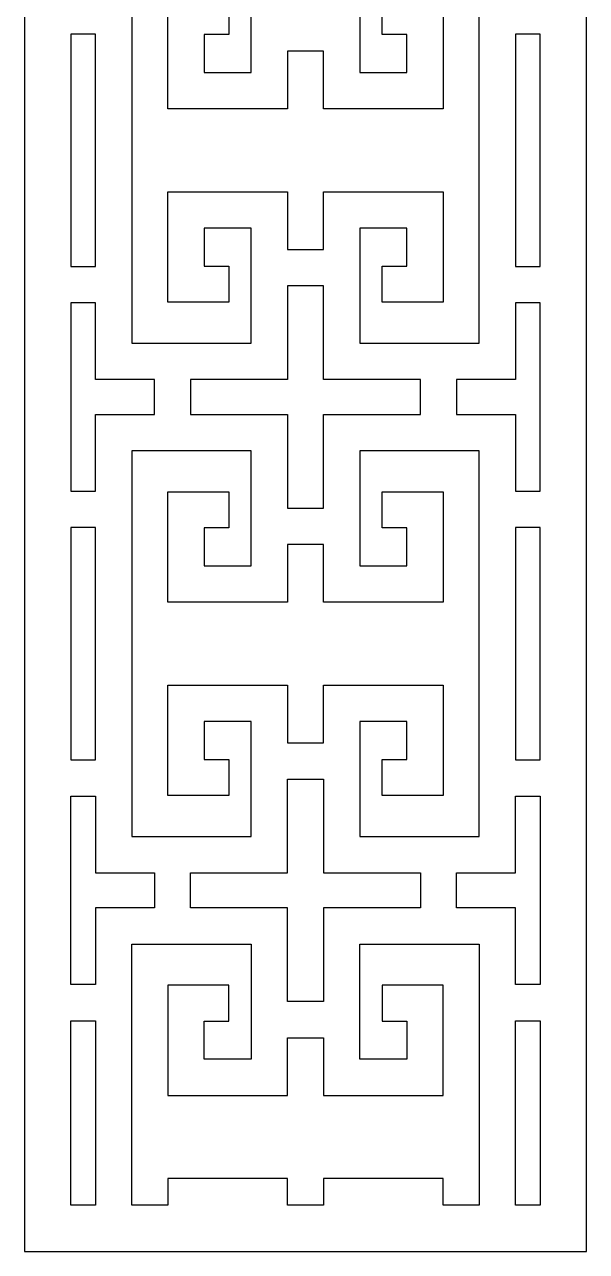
# Model space of a CAD drawing. Header units: centimetres. Extents: x 7.1 to 11.7, y -9 to 9.
# Drawn here: x 7.07 to 11.66, y -9 to 1.03 of the extents above; entities that cross this region are included whole.
import ezdxf

# ---------------------------------------------------------------- set-up
doc = ezdxf.new("R2010")
doc.units = ezdxf.units.CM
doc.header["$MEASUREMENT"] = 0
doc.layers.add('layer 1', color=7, linetype='Continuous')

msp = doc.modelspace()

# ---------------------------------------------------------------- linework, layer by layer
at = {"layer": 'layer 1', "color": 250, "lineweight": 30}
for points, knots in [([(11.28214, -9.00021), (11.28214, -9.00021), (11.07997, -9.00021), (11.07997, -9.00021), (11.07997, -9.00021), (11.07997, -9.00021), (10.78439, -9.00021), (10.78439, -9.00021), (10.78439, -9.00021), (10.78439, -9.00021), (10.48881, -9.00021), (10.48881, -9.00021), (10.48881, -9.00021), (10.48881, -9.00021), (10.19324, -9.00021), (10.19324, -9.00021), (10.19324, -9.00021), (10.19324, -9.00021), (9.8078, -9.00021), (9.8078, -9.00021), (9.8078, -9.00021), (9.8078, -9.00021), (8.92109, -9.00021), (8.92109, -9.00021), (8.92109, -9.00021), (8.92109, -9.00021), (8.53566, -9.00021), (8.53566, -9.00021), (8.53566, -9.00021), (8.53566, -9.00021), (8.24008, -9.00021), (8.24008, -9.00021), (8.24008, -9.00021), (8.24008, -9.00021), (7.9445, -9.00021), (7.9445, -9.00021), (7.9445, -9.00021), (7.9445, -9.00021), (7.64893, -9.00021), (7.64893, -9.00021), (7.64893, -9.00021), (7.64893, -9.00021), (7.44675, -9.00021), (7.44675, -9.00021), (7.44675, -9.00021), (7.44675, -9.00021), (7.0684, -9.00021), (7.0684, -9.00021), (7.0684, -9.00021), (7.0684, -9.00021), (7.0684, -9.00021), (7.0684, -9.00021), (7.0684, -9.00021), (7.0684, -9.00021), (7.0684, -8.62186), (7.0684, -8.62186), (7.0684, -8.62186), (7.0684, -8.62186), (7.0684, -8.62186), (7.0684, -8.62186), (7.0684, -8.62186), (7.0684, -8.62186), (7.0684, -8.06445), (7.0684, -8.06445), (7.0684, -8.06445), (7.0684, -8.06445), (7.0684, -6.04827), (7.0684, -6.04827), (7.0684, -6.04827), (7.0684, -6.04827), (7.0684, -4.03208), (7.0684, -4.03208), (7.0684, -4.03208), (7.0684, -4.03208), (7.0684, -2.0159), (7.0684, -2.0159), (7.0684, -2.0159), (7.0684, -2.0159), (7.0684, 0.00028), (7.0684, 0.00028), (7.0684, 0.00028), (7.0684, 0.00028), (7.0684, 2.01647), (7.0684, 2.01647), (7.0684, 2.01647), (7.0684, 2.01647), (7.0684, 4.03265), (7.0684, 4.03265), (7.0684, 4.03265), (7.0684, 4.03265), (7.0684, 6.04883), (7.0684, 6.04883), (7.0684, 6.04883), (7.0684, 6.04883), (7.0684, 8.06502), (7.0684, 8.06502), (7.0684, 8.06502), (7.0684, 8.06502), (7.0684, 8.62242), (7.0684, 8.62242), (7.0684, 8.62242), (7.0684, 8.62242), (7.0684, 9.00077), (7.0684, 9.00077), (7.0684, 9.00077), (7.0684, 9.00077), (7.44675, 9.00077), (7.44675, 9.00077), (7.44675, 9.00077), (7.44675, 9.00077), (7.64893, 9.00077), (7.64893, 9.00077), (7.64893, 9.00077), (7.64893, 9.00077), (7.9445, 9.00077), (7.9445, 9.00077), (7.9445, 9.00077), (7.9445, 9.00077), (8.24008, 9.00077), (8.24008, 9.00077), (8.24008, 9.00077), (8.24008, 9.00077), (8.53566, 9.00077), (8.53566, 9.00077), (8.53566, 9.00077), (8.53566, 9.00077), (8.92109, 9.00077), (8.92109, 9.00077), (8.92109, 9.00077), (8.92109, 9.00077), (9.8078, 9.00077), (9.8078, 9.00077), (9.8078, 9.00077), (9.8078, 9.00077), (10.19324, 9.00077), (10.19324, 9.00077), (10.19324, 9.00077), (10.19324, 9.00077), (10.48881, 9.00077), (10.48881, 9.00077), (10.48881, 9.00077), (10.48881, 9.00077), (10.78439, 9.00077), (10.78439, 9.00077), (10.78439, 9.00077), (10.78439, 9.00077), (11.07997, 9.00077), (11.07997, 9.00077), (11.07997, 9.00077), (11.07997, 9.00077), (11.28214, 9.00077), (11.28214, 9.00077), (11.28214, 9.00077), (11.28214, 9.00077), (11.66049, 9.00077), (11.66049, 9.00077), (11.66049, 9.00077), (11.66049, 9.00077), (11.66049, 9.00077), (11.66049, 9.00077), (11.66049, 9.00077), (11.66049, 9.00077), (11.66049, 8.62242), (11.66049, 8.62242), (11.66049, 8.62242), (11.66049, 8.62242), (11.66049, 8.62242), (11.66049, 8.62242), (11.66049, 8.62242), (11.66049, 8.62242), (11.66049, 8.06502), (11.66049, 8.06502), (11.66049, 8.06502), (11.66049, 8.06502), (11.66049, 6.04883), (11.66049, 6.04883), (11.66049, 6.04883), (11.66049, 6.04883), (11.66049, 4.03265), (11.66049, 4.03265), (11.66049, 4.03265), (11.66049, 4.03265), (11.66049, 2.01647), (11.66049, 2.01647), (11.66049, 2.01647), (11.66049, 2.01647), (11.66049, 0.00028), (11.66049, 0.00028), (11.66049, 0.00028), (11.66049, 0.00028), (11.66049, -2.0159), (11.66049, -2.0159), (11.66049, -2.0159), (11.66049, -2.0159), (11.66049, -4.03208), (11.66049, -4.03208), (11.66049, -4.03208), (11.66049, -4.03208), (11.66049, -6.04827), (11.66049, -6.04827), (11.66049, -6.04827), (11.66049, -6.04827), (11.66049, -8.06445), (11.66049, -8.06445), (11.66049, -8.06445), (11.66049, -8.06445), (11.66049, -8.62186), (11.66049, -8.62186), (11.66049, -8.62186), (11.66049, -8.62186), (11.66049, -9.00021), (11.66049, -9.00021), (11.66049, -9.00021), (11.66049, -9.00021), (11.28214, -9.00021), (11.28214, -9.00021)], [0, 0, 0, 0, 0.01818182, 0.01818182, 0.01818182, 0.01818182, 0.03636364, 0.03636364, 0.03636364, 0.03636364, 0.05454545, 0.05454545, 0.05454545, 0.05454545, 0.07272727, 0.07272727, 0.07272727, 0.07272727, 0.09090909, 0.09090909, 0.09090909, 0.09090909, 0.10909091, 0.10909091, 0.10909091, 0.10909091, 0.12727273, 0.12727273, 0.12727273, 0.12727273, 0.14545455, 0.14545455, 0.14545455, 0.14545455, 0.16363636, 0.16363636, 0.16363636, 0.16363636, 0.18181818, 0.18181818, 0.18181818, 0.18181818, 0.2, 0.2, 0.2, 0.2, 0.21818182, 0.21818182, 0.21818182, 0.21818182, 0.23636364, 0.23636364, 0.23636364, 0.23636364, 0.25454545, 0.25454545, 0.25454545, 0.25454545, 0.27272727, 0.27272727, 0.27272727, 0.27272727, 0.29090909, 0.29090909, 0.29090909, 0.29090909, 0.30909091, 0.30909091, 0.30909091, 0.30909091, 0.32727273, 0.32727273, 0.32727273, 0.32727273, 0.34545455, 0.34545455, 0.34545455, 0.34545455, 0.36363636, 0.36363636, 0.36363636, 0.36363636, 0.38181818, 0.38181818, 0.38181818, 0.38181818, 0.4, 0.4, 0.4, 0.4, 0.41818182, 0.41818182, 0.41818182, 0.41818182, 0.43636364, 0.43636364, 0.43636364, 0.43636364, 0.45454545, 0.45454545, 0.45454545, 0.45454545, 0.47272727, 0.47272727, 0.47272727, 0.47272727, 0.49090909, 0.49090909, 0.49090909, 0.49090909, 0.50909091, 0.50909091, 0.50909091, 0.50909091, 0.52727273, 0.52727273, 0.52727273, 0.52727273, 0.54545455, 0.54545455, 0.54545455, 0.54545455, 0.56363636, 0.56363636, 0.56363636, 0.56363636, 0.58181818, 0.58181818, 0.58181818, 0.58181818, 0.6, 0.6, 0.6, 0.6, 0.61818182, 0.61818182, 0.61818182, 0.61818182, 0.63636364, 0.63636364, 0.63636364, 0.63636364, 0.65454545, 0.65454545, 0.65454545, 0.65454545, 0.67272727, 0.67272727, 0.67272727, 0.67272727, 0.69090909, 0.69090909, 0.69090909, 0.69090909, 0.70909091, 0.70909091, 0.70909091, 0.70909091, 0.72727273, 0.72727273, 0.72727273, 0.72727273, 0.74545455, 0.74545455, 0.74545455, 0.74545455, 0.76363636, 0.76363636, 0.76363636, 0.76363636, 0.78181818, 0.78181818, 0.78181818, 0.78181818, 0.8, 0.8, 0.8, 0.8, 0.81818182, 0.81818182, 0.81818182, 0.81818182, 0.83636364, 0.83636364, 0.83636364, 0.83636364, 0.85454545, 0.85454545, 0.85454545, 0.85454545, 0.87272727, 0.87272727, 0.87272727, 0.87272727, 0.89090909, 0.89090909, 0.89090909, 0.89090909, 0.90909091, 0.90909091, 0.90909091, 0.90909091, 0.92727273, 0.92727273, 0.92727273, 0.92727273, 0.94545455, 0.94545455, 0.94545455, 0.94545455, 0.96363636, 0.96363636, 0.96363636, 0.96363636, 1, 1, 1, 1]), ([(10.78439, 0.00028), (10.78439, 0.00028), (10.78439, -1.57682), (10.78439, -1.57682), (10.78439, -1.57682), (10.78439, -1.57682), (9.8078, -1.57682), (9.8078, -1.57682), (9.8078, -1.57682), (9.8078, -1.57682), (9.8078, -0.63516), (9.8078, -0.63516), (9.8078, -0.63516), (9.8078, -0.63516), (10.19324, -0.63516), (10.19324, -0.63516), (10.19324, -0.63516), (10.19324, -0.63516), (10.19324, -0.94566), (10.19324, -0.94566), (10.19324, -0.94566), (10.19324, -0.94566), (9.99106, -0.94566), (9.99106, -0.94566), (9.99106, -0.94566), (9.99106, -0.94566), (9.99106, -1.24124), (9.99106, -1.24124), (9.99106, -1.24124), (9.99106, -1.24124), (10.19324, -1.24124), (10.19324, -1.24124), (10.19324, -1.24124), (10.19324, -1.24124), (10.19324, -1.24124), (10.19324, -1.24124), (10.19324, -1.24124), (10.19324, -1.24124), (10.48881, -1.24124), (10.48881, -1.24124), (10.48881, -1.24124), (10.48881, -1.24124), (10.48881, -0.33957), (10.48881, -0.33957), (10.48881, -0.33957), (10.48881, -0.33957), (10.19324, -0.33957), (10.19324, -0.33957), (10.19324, -0.33957), (10.19324, -0.33957), (10.19324, -0.33957), (10.19324, -0.33957), (10.19324, -0.33957), (10.19324, -0.33957), (9.8078, -0.33957), (9.8078, -0.33957), (9.8078, -0.33957), (9.8078, -0.33957), (9.8078, -0.33958), (9.8078, -0.33958), (9.8078, -0.33958), (9.8078, -0.33958), (9.51222, -0.33958), (9.51222, -0.33958), (9.51222, -0.33958), (9.51222, -0.33958), (9.51222, -0.81125), (9.51222, -0.81125), (9.51222, -0.81125), (9.51222, -0.81125), (9.36445, -0.81125), (9.36445, -0.81125), (9.36445, -0.81125), (9.36445, -0.81125), (9.21667, -0.81125), (9.21667, -0.81125), (9.21667, -0.81125), (9.21667, -0.81125), (9.21667, -0.33958), (9.21667, -0.33958), (9.21667, -0.33958), (9.21667, -0.33958), (8.92109, -0.33958), (8.92109, -0.33958), (8.92109, -0.33958), (8.92109, -0.33958), (8.92109, -0.33957), (8.92109, -0.33957), (8.92109, -0.33957), (8.92109, -0.33957), (8.53566, -0.33957), (8.53566, -0.33957), (8.53566, -0.33957), (8.53566, -0.33957), (8.53565, -0.33957), (8.53565, -0.33957), (8.53565, -0.33957), (8.53565, -0.33957), (8.24008, -0.33957), (8.24008, -0.33957), (8.24008, -0.33957), (8.24008, -0.33957), (8.24008, -1.24124), (8.24008, -1.24124), (8.24008, -1.24124), (8.24008, -1.24124), (8.53565, -1.24124), (8.53565, -1.24124), (8.53565, -1.24124), (8.53565, -1.24124), (8.53566, -1.24124), (8.53566, -1.24124), (8.53566, -1.24124), (8.53566, -1.24124), (8.73783, -1.24124), (8.73783, -1.24124), (8.73783, -1.24124), (8.73783, -1.24124), (8.73783, -0.94566), (8.73783, -0.94566), (8.73783, -0.94566), (8.73783, -0.94566), (8.53566, -0.94566), (8.53566, -0.94566), (8.53566, -0.94566), (8.53566, -0.94566), (8.53566, -0.63516), (8.53566, -0.63516), (8.53566, -0.63516), (8.53566, -0.63516), (8.92109, -0.63516), (8.92109, -0.63516), (8.92109, -0.63516), (8.92109, -0.63516), (8.92109, -1.57682), (8.92109, -1.57682), (8.92109, -1.57682), (8.92109, -1.57682), (7.9445, -1.57682), (7.9445, -1.57682), (7.9445, -1.57682), (7.9445, -1.57682), (7.9445, 0.00028), (7.9445, 0.00028), (7.9445, 0.00028), (7.9445, 0.00028), (7.9445, 1.57739), (7.9445, 1.57739), (7.9445, 1.57739), (7.9445, 1.57739), (8.92109, 1.57739), (8.92109, 1.57739), (8.92109, 1.57739), (8.92109, 1.57739), (8.92109, 0.63572), (8.92109, 0.63572), (8.92109, 0.63572), (8.92109, 0.63572), (8.53566, 0.63572), (8.53566, 0.63572), (8.53566, 0.63572), (8.53566, 0.63572), (8.53566, 0.94623), (8.53566, 0.94623), (8.53566, 0.94623), (8.53566, 0.94623), (8.73783, 0.94623), (8.73783, 0.94623), (8.73783, 0.94623), (8.73783, 0.94623), (8.73783, 1.24181), (8.73783, 1.24181), (8.73783, 1.24181), (8.73783, 1.24181), (8.53566, 1.24181), (8.53566, 1.24181), (8.53566, 1.24181), (8.53566, 1.24181), (8.53565, 1.24181), (8.53565, 1.24181), (8.53565, 1.24181), (8.53565, 1.24181), (8.24008, 1.24181), (8.24008, 1.24181), (8.24008, 1.24181), (8.24008, 1.24181), (8.24008, 0.34014), (8.24008, 0.34014), (8.24008, 0.34014), (8.24008, 0.34014), (8.53565, 0.34014), (8.53565, 0.34014), (8.53565, 0.34014), (8.53565, 0.34014), (8.53566, 0.34014), (8.53566, 0.34014), (8.53566, 0.34014), (8.53566, 0.34014), (8.92109, 0.34014), (8.92109, 0.34014), (8.92109, 0.34014), (8.92109, 0.34014), (8.92109, 0.34014), (8.92109, 0.34014), (8.92109, 0.34014), (8.92109, 0.34014), (9.21667, 0.34014), (9.21667, 0.34014), (9.21667, 0.34014), (9.21667, 0.34014), (9.21667, 0.81182), (9.21667, 0.81182), (9.21667, 0.81182), (9.21667, 0.81182), (9.36445, 0.81182), (9.36445, 0.81182), (9.36445, 0.81182), (9.36445, 0.81182), (9.51222, 0.81182), (9.51222, 0.81182), (9.51222, 0.81182), (9.51222, 0.81182), (9.51222, 0.34014), (9.51222, 0.34014), (9.51222, 0.34014), (9.51222, 0.34014), (9.8078, 0.34014), (9.8078, 0.34014), (9.8078, 0.34014), (9.8078, 0.34014), (9.8078, 0.34014), (9.8078, 0.34014), (9.8078, 0.34014), (9.8078, 0.34014), (10.19324, 0.34014), (10.19324, 0.34014), (10.19324, 0.34014), (10.19324, 0.34014), (10.19324, 0.34014), (10.19324, 0.34014), (10.19324, 0.34014), (10.19324, 0.34014), (10.48881, 0.34014), (10.48881, 0.34014), (10.48881, 0.34014), (10.48881, 0.34014), (10.48881, 1.24181), (10.48881, 1.24181), (10.48881, 1.24181), (10.48881, 1.24181), (10.19324, 1.24181), (10.19324, 1.24181), (10.19324, 1.24181), (10.19324, 1.24181), (10.19324, 1.24181), (10.19324, 1.24181), (10.19324, 1.24181), (10.19324, 1.24181), (9.99106, 1.24181), (9.99106, 1.24181), (9.99106, 1.24181), (9.99106, 1.24181), (9.99106, 0.94623), (9.99106, 0.94623), (9.99106, 0.94623), (9.99106, 0.94623), (10.19324, 0.94623), (10.19324, 0.94623), (10.19324, 0.94623), (10.19324, 0.94623), (10.19324, 0.63572), (10.19324, 0.63572), (10.19324, 0.63572), (10.19324, 0.63572), (9.8078, 0.63572), (9.8078, 0.63572), (9.8078, 0.63572), (9.8078, 0.63572), (9.8078, 1.57739), (9.8078, 1.57739), (9.8078, 1.57739), (9.8078, 1.57739), (10.78439, 1.57739), (10.78439, 1.57739), (10.78439, 1.57739), (10.78439, 1.57739), (10.78439, 0.00028), (10.78439, 0.00028)], [0, 0, 0, 0, 0.01369863, 0.01369863, 0.01369863, 0.01369863, 0.02739726, 0.02739726, 0.02739726, 0.02739726, 0.04109589, 0.04109589, 0.04109589, 0.04109589, 0.05479452, 0.05479452, 0.05479452, 0.05479452, 0.06849315, 0.06849315, 0.06849315, 0.06849315, 0.08219178, 0.08219178, 0.08219178, 0.08219178, 0.09589041, 0.09589041, 0.09589041, 0.09589041, 0.10958904, 0.10958904, 0.10958904, 0.10958904, 0.12328767, 0.12328767, 0.12328767, 0.12328767, 0.1369863, 0.1369863, 0.1369863, 0.1369863, 0.15068493, 0.15068493, 0.15068493, 0.15068493, 0.16438356, 0.16438356, 0.16438356, 0.16438356, 0.17808219, 0.17808219, 0.17808219, 0.17808219, 0.19178082, 0.19178082, 0.19178082, 0.19178082, 0.20547945, 0.20547945, 0.20547945, 0.20547945, 0.21917808, 0.21917808, 0.21917808, 0.21917808, 0.23287671, 0.23287671, 0.23287671, 0.23287671, 0.24657534, 0.24657534, 0.24657534, 0.24657534, 0.26027397, 0.26027397, 0.26027397, 0.26027397, 0.2739726, 0.2739726, 0.2739726, 0.2739726, 0.28767123, 0.28767123, 0.28767123, 0.28767123, 0.30136986, 0.30136986, 0.30136986, 0.30136986, 0.31506849, 0.31506849, 0.31506849, 0.31506849, 0.32876712, 0.32876712, 0.32876712, 0.32876712, 0.34246575, 0.34246575, 0.34246575, 0.34246575, 0.35616438, 0.35616438, 0.35616438, 0.35616438, 0.36986301, 0.36986301, 0.36986301, 0.36986301, 0.38356164, 0.38356164, 0.38356164, 0.38356164, 0.39726027, 0.39726027, 0.39726027, 0.39726027, 0.4109589, 0.4109589, 0.4109589, 0.4109589, 0.42465753, 0.42465753, 0.42465753, 0.42465753, 0.43835616, 0.43835616, 0.43835616, 0.43835616, 0.45205479, 0.45205479, 0.45205479, 0.45205479, 0.46575342, 0.46575342, 0.46575342, 0.46575342, 0.47945205, 0.47945205, 0.47945205, 0.47945205, 0.49315068, 0.49315068, 0.49315068, 0.49315068, 0.50684932, 0.50684932, 0.50684932, 0.50684932, 0.52054795, 0.52054795, 0.52054795, 0.52054795, 0.53424658, 0.53424658, 0.53424658, 0.53424658, 0.54794521, 0.54794521, 0.54794521, 0.54794521, 0.56164384, 0.56164384, 0.56164384, 0.56164384, 0.57534247, 0.57534247, 0.57534247, 0.57534247, 0.5890411, 0.5890411, 0.5890411, 0.5890411, 0.60273973, 0.60273973, 0.60273973, 0.60273973, 0.61643836, 0.61643836, 0.61643836, 0.61643836, 0.63013699, 0.63013699, 0.63013699, 0.63013699, 0.64383562, 0.64383562, 0.64383562, 0.64383562, 0.65753425, 0.65753425, 0.65753425, 0.65753425, 0.67123288, 0.67123288, 0.67123288, 0.67123288, 0.68493151, 0.68493151, 0.68493151, 0.68493151, 0.69863014, 0.69863014, 0.69863014, 0.69863014, 0.71232877, 0.71232877, 0.71232877, 0.71232877, 0.7260274, 0.7260274, 0.7260274, 0.7260274, 0.73972603, 0.73972603, 0.73972603, 0.73972603, 0.75342466, 0.75342466, 0.75342466, 0.75342466, 0.76712329, 0.76712329, 0.76712329, 0.76712329, 0.78082192, 0.78082192, 0.78082192, 0.78082192, 0.79452055, 0.79452055, 0.79452055, 0.79452055, 0.80821918, 0.80821918, 0.80821918, 0.80821918, 0.82191781, 0.82191781, 0.82191781, 0.82191781, 0.83561644, 0.83561644, 0.83561644, 0.83561644, 0.84931507, 0.84931507, 0.84931507, 0.84931507, 0.8630137, 0.8630137, 0.8630137, 0.8630137, 0.87671233, 0.87671233, 0.87671233, 0.87671233, 0.89041096, 0.89041096, 0.89041096, 0.89041096, 0.90410959, 0.90410959, 0.90410959, 0.90410959, 0.91780822, 0.91780822, 0.91780822, 0.91780822, 0.93150685, 0.93150685, 0.93150685, 0.93150685, 0.94520548, 0.94520548, 0.94520548, 0.94520548, 0.95890411, 0.95890411, 0.95890411, 0.95890411, 0.97260274, 0.97260274, 0.97260274, 0.97260274, 1, 1, 1, 1]), ([(7.64893, 0.00028), (7.64893, 0.00028), (7.64893, -0.94995), (7.64893, -0.94995), (7.64893, -0.94995), (7.64893, -0.94995), (7.44675, -0.94995), (7.44675, -0.94995), (7.44675, -0.94995), (7.44675, -0.94995), (7.44675, 0.00028), (7.44675, 0.00028), (7.44675, 0.00028), (7.44675, 0.00028), (7.44675, 0.95051), (7.44675, 0.95051), (7.44675, 0.95051), (7.44675, 0.95051), (7.64893, 0.95051), (7.64893, 0.95051), (7.64893, 0.95051), (7.64893, 0.95051), (7.64893, 0.00028), (7.64893, 0.00028)], [0, 0, 0, 0, 0.14285714, 0.14285714, 0.14285714, 0.14285714, 0.28571429, 0.28571429, 0.28571429, 0.28571429, 0.42857143, 0.42857143, 0.42857143, 0.42857143, 0.57142857, 0.57142857, 0.57142857, 0.57142857, 0.71428571, 0.71428571, 0.71428571, 0.71428571, 1, 1, 1, 1]), ([(11.28214, 0.00028), (11.28214, 0.00028), (11.28214, -0.94995), (11.28214, -0.94995), (11.28214, -0.94995), (11.28214, -0.94995), (11.07997, -0.94995), (11.07997, -0.94995), (11.07997, -0.94995), (11.07997, -0.94995), (11.07997, 0.00028), (11.07997, 0.00028), (11.07997, 0.00028), (11.07997, 0.00028), (11.07997, 0.95051), (11.07997, 0.95051), (11.07997, 0.95051), (11.07997, 0.95051), (11.28214, 0.95051), (11.28214, 0.95051), (11.28214, 0.95051), (11.28214, 0.95051), (11.28214, 0.00028), (11.28214, 0.00028)], [0, 0, 0, 0, 0.14285714, 0.14285714, 0.14285714, 0.14285714, 0.28571429, 0.28571429, 0.28571429, 0.28571429, 0.42857143, 0.42857143, 0.42857143, 0.42857143, 0.57142857, 0.57142857, 0.57142857, 0.57142857, 0.71428571, 0.71428571, 0.71428571, 0.71428571, 1, 1, 1, 1]), ([(9.51222, -1.10684), (9.51222, -1.10684), (9.51222, -1.87241), (9.51222, -1.87241), (9.51222, -1.87241), (9.51222, -1.87241), (9.8078, -1.87241), (9.8078, -1.87241), (9.8078, -1.87241), (9.8078, -1.87241), (9.8078, -1.87241), (9.8078, -1.87241), (9.8078, -1.87241), (9.8078, -1.87241), (10.30319, -1.87241), (10.30319, -1.87241), (10.30319, -1.87241), (10.30319, -1.87241), (10.30319, -2.0159), (10.30319, -2.0159), (10.30319, -2.0159), (10.30319, -2.0159), (10.30319, -2.15939), (10.30319, -2.15939), (10.30319, -2.15939), (10.30319, -2.15939), (9.8078, -2.15939), (9.8078, -2.15939), (9.8078, -2.15939), (9.8078, -2.15939), (9.8078, -2.15939), (9.8078, -2.15939), (9.8078, -2.15939), (9.8078, -2.15939), (9.51222, -2.15939), (9.51222, -2.15939), (9.51222, -2.15939), (9.51222, -2.15939), (9.51222, -2.92496), (9.51222, -2.92496), (9.51222, -2.92496), (9.51222, -2.92496), (9.36445, -2.92496), (9.36445, -2.92496), (9.36445, -2.92496), (9.36445, -2.92496), (9.21667, -2.92496), (9.21667, -2.92496), (9.21667, -2.92496), (9.21667, -2.92496), (9.21667, -2.15939), (9.21667, -2.15939), (9.21667, -2.15939), (9.21667, -2.15939), (8.92109, -2.15939), (8.92109, -2.15939), (8.92109, -2.15939), (8.92109, -2.15939), (8.92109, -2.15939), (8.92109, -2.15939), (8.92109, -2.15939), (8.92109, -2.15939), (8.4257, -2.15939), (8.4257, -2.15939), (8.4257, -2.15939), (8.4257, -2.15939), (8.4257, -2.0159), (8.4257, -2.0159), (8.4257, -2.0159), (8.4257, -2.0159), (8.4257, -1.87241), (8.4257, -1.87241), (8.4257, -1.87241), (8.4257, -1.87241), (8.92109, -1.87241), (8.92109, -1.87241), (8.92109, -1.87241), (8.92109, -1.87241), (8.92109, -1.87241), (8.92109, -1.87241), (8.92109, -1.87241), (8.92109, -1.87241), (9.21667, -1.87241), (9.21667, -1.87241), (9.21667, -1.87241), (9.21667, -1.87241), (9.21667, -1.10684), (9.21667, -1.10684), (9.21667, -1.10684), (9.21667, -1.10684), (9.36445, -1.10684), (9.36445, -1.10684), (9.36445, -1.10684), (9.36445, -1.10684), (9.51222, -1.10684), (9.51222, -1.10684)], [0, 0, 0, 0, 0.04, 0.04, 0.04, 0.04, 0.08, 0.08, 0.08, 0.08, 0.12, 0.12, 0.12, 0.12, 0.16, 0.16, 0.16, 0.16, 0.2, 0.2, 0.2, 0.2, 0.24, 0.24, 0.24, 0.24, 0.28, 0.28, 0.28, 0.28, 0.32, 0.32, 0.32, 0.32, 0.36, 0.36, 0.36, 0.36, 0.4, 0.4, 0.4, 0.4, 0.44, 0.44, 0.44, 0.44, 0.48, 0.48, 0.48, 0.48, 0.52, 0.52, 0.52, 0.52, 0.56, 0.56, 0.56, 0.56, 0.6, 0.6, 0.6, 0.6, 0.64, 0.64, 0.64, 0.64, 0.68, 0.68, 0.68, 0.68, 0.72, 0.72, 0.72, 0.72, 0.76, 0.76, 0.76, 0.76, 0.8, 0.8, 0.8, 0.8, 0.84, 0.84, 0.84, 0.84, 0.88, 0.88, 0.88, 0.88, 0.92, 0.92, 0.92, 0.92, 1, 1, 1, 1]), ([(7.44675, -2.0159), (7.44675, -2.0159), (7.44675, -1.24553), (7.44675, -1.24553), (7.44675, -1.24553), (7.44675, -1.24553), (7.64893, -1.24553), (7.64893, -1.24553), (7.64893, -1.24553), (7.64893, -1.24553), (7.64893, -1.87241), (7.64893, -1.87241), (7.64893, -1.87241), (7.64893, -1.87241), (7.9445, -1.87241), (7.9445, -1.87241), (7.9445, -1.87241), (7.9445, -1.87241), (7.9445, -1.87241), (7.9445, -1.87241), (7.9445, -1.87241), (7.9445, -1.87241), (8.13012, -1.87241), (8.13012, -1.87241), (8.13012, -1.87241), (8.13012, -1.87241), (8.13012, -2.0159), (8.13012, -2.0159), (8.13012, -2.0159), (8.13012, -2.0159), (8.13012, -2.15939), (8.13012, -2.15939), (8.13012, -2.15939), (8.13012, -2.15939), (7.9445, -2.15939), (7.9445, -2.15939), (7.9445, -2.15939), (7.9445, -2.15939), (7.9445, -2.15939), (7.9445, -2.15939), (7.9445, -2.15939), (7.9445, -2.15939), (7.64893, -2.15939), (7.64893, -2.15939), (7.64893, -2.15939), (7.64893, -2.15939), (7.64893, -2.78627), (7.64893, -2.78627), (7.64893, -2.78627), (7.64893, -2.78627), (7.44675, -2.78627), (7.44675, -2.78627), (7.44675, -2.78627), (7.44675, -2.78627), (7.44675, -2.0159), (7.44675, -2.0159)], [0, 0, 0, 0, 0.06666667, 0.06666667, 0.06666667, 0.06666667, 0.13333333, 0.13333333, 0.13333333, 0.13333333, 0.2, 0.2, 0.2, 0.2, 0.26666667, 0.26666667, 0.26666667, 0.26666667, 0.33333333, 0.33333333, 0.33333333, 0.33333333, 0.4, 0.4, 0.4, 0.4, 0.46666667, 0.46666667, 0.46666667, 0.46666667, 0.53333333, 0.53333333, 0.53333333, 0.53333333, 0.6, 0.6, 0.6, 0.6, 0.66666667, 0.66666667, 0.66666667, 0.66666667, 0.73333333, 0.73333333, 0.73333333, 0.73333333, 0.8, 0.8, 0.8, 0.8, 0.86666667, 0.86666667, 0.86666667, 0.86666667, 1, 1, 1, 1]), ([(10.59877, -2.0159), (10.59877, -2.0159), (10.59877, -1.87241), (10.59877, -1.87241), (10.59877, -1.87241), (10.59877, -1.87241), (10.78439, -1.87241), (10.78439, -1.87241), (10.78439, -1.87241), (10.78439, -1.87241), (10.78439, -1.87241), (10.78439, -1.87241), (10.78439, -1.87241), (10.78439, -1.87241), (11.07997, -1.87241), (11.07997, -1.87241), (11.07997, -1.87241), (11.07997, -1.87241), (11.07997, -1.24553), (11.07997, -1.24553), (11.07997, -1.24553), (11.07997, -1.24553), (11.28214, -1.24553), (11.28214, -1.24553), (11.28214, -1.24553), (11.28214, -1.24553), (11.28214, -2.0159), (11.28214, -2.0159), (11.28214, -2.0159), (11.28214, -2.0159), (11.28214, -2.78627), (11.28214, -2.78627), (11.28214, -2.78627), (11.28214, -2.78627), (11.07997, -2.78627), (11.07997, -2.78627), (11.07997, -2.78627), (11.07997, -2.78627), (11.07997, -2.15939), (11.07997, -2.15939), (11.07997, -2.15939), (11.07997, -2.15939), (10.78439, -2.15939), (10.78439, -2.15939), (10.78439, -2.15939), (10.78439, -2.15939), (10.78439, -2.15939), (10.78439, -2.15939), (10.78439, -2.15939), (10.78439, -2.15939), (10.59877, -2.15939), (10.59877, -2.15939), (10.59877, -2.15939), (10.59877, -2.15939), (10.59877, -2.0159), (10.59877, -2.0159)], [0, 0, 0, 0, 0.06666667, 0.06666667, 0.06666667, 0.06666667, 0.13333333, 0.13333333, 0.13333333, 0.13333333, 0.2, 0.2, 0.2, 0.2, 0.26666667, 0.26666667, 0.26666667, 0.26666667, 0.33333333, 0.33333333, 0.33333333, 0.33333333, 0.4, 0.4, 0.4, 0.4, 0.46666667, 0.46666667, 0.46666667, 0.46666667, 0.53333333, 0.53333333, 0.53333333, 0.53333333, 0.6, 0.6, 0.6, 0.6, 0.66666667, 0.66666667, 0.66666667, 0.66666667, 0.73333333, 0.73333333, 0.73333333, 0.73333333, 0.8, 0.8, 0.8, 0.8, 0.86666667, 0.86666667, 0.86666667, 0.86666667, 1, 1, 1, 1]), ([(10.78439, -4.03208), (10.78439, -4.03208), (10.78439, -5.60919), (10.78439, -5.60919), (10.78439, -5.60919), (10.78439, -5.60919), (9.8078, -5.60919), (9.8078, -5.60919), (9.8078, -5.60919), (9.8078, -5.60919), (9.8078, -4.66752), (9.8078, -4.66752), (9.8078, -4.66752), (9.8078, -4.66752), (10.19324, -4.66752), (10.19324, -4.66752), (10.19324, -4.66752), (10.19324, -4.66752), (10.19324, -4.97803), (10.19324, -4.97803), (10.19324, -4.97803), (10.19324, -4.97803), (9.99106, -4.97803), (9.99106, -4.97803), (9.99106, -4.97803), (9.99106, -4.97803), (9.99106, -5.27361), (9.99106, -5.27361), (9.99106, -5.27361), (9.99106, -5.27361), (10.19324, -5.27361), (10.19324, -5.27361), (10.19324, -5.27361), (10.19324, -5.27361), (10.19324, -5.27361), (10.19324, -5.27361), (10.19324, -5.27361), (10.19324, -5.27361), (10.48881, -5.27361), (10.48881, -5.27361), (10.48881, -5.27361), (10.48881, -5.27361), (10.48881, -4.37194), (10.48881, -4.37194), (10.48881, -4.37194), (10.48881, -4.37194), (10.19324, -4.37194), (10.19324, -4.37194), (10.19324, -4.37194), (10.19324, -4.37194), (10.19324, -4.37194), (10.19324, -4.37194), (10.19324, -4.37194), (10.19324, -4.37194), (9.8078, -4.37194), (9.8078, -4.37194), (9.8078, -4.37194), (9.8078, -4.37194), (9.8078, -4.37194), (9.8078, -4.37194), (9.8078, -4.37194), (9.8078, -4.37194), (9.51222, -4.37194), (9.51222, -4.37194), (9.51222, -4.37194), (9.51222, -4.37194), (9.51222, -4.84362), (9.51222, -4.84362), (9.51222, -4.84362), (9.51222, -4.84362), (9.36445, -4.84362), (9.36445, -4.84362), (9.36445, -4.84362), (9.36445, -4.84362), (9.21667, -4.84362), (9.21667, -4.84362), (9.21667, -4.84362), (9.21667, -4.84362), (9.21667, -4.37194), (9.21667, -4.37194), (9.21667, -4.37194), (9.21667, -4.37194), (8.92109, -4.37194), (8.92109, -4.37194), (8.92109, -4.37194), (8.92109, -4.37194), (8.92109, -4.37194), (8.92109, -4.37194), (8.92109, -4.37194), (8.92109, -4.37194), (8.53566, -4.37194), (8.53566, -4.37194), (8.53566, -4.37194), (8.53566, -4.37194), (8.53565, -4.37194), (8.53565, -4.37194), (8.53565, -4.37194), (8.53565, -4.37194), (8.24008, -4.37194), (8.24008, -4.37194), (8.24008, -4.37194), (8.24008, -4.37194), (8.24008, -5.27361), (8.24008, -5.27361), (8.24008, -5.27361), (8.24008, -5.27361), (8.53565, -5.27361), (8.53565, -5.27361), (8.53565, -5.27361), (8.53565, -5.27361), (8.53566, -5.27361), (8.53566, -5.27361), (8.53566, -5.27361), (8.53566, -5.27361), (8.73783, -5.27361), (8.73783, -5.27361), (8.73783, -5.27361), (8.73783, -5.27361), (8.73783, -4.97803), (8.73783, -4.97803), (8.73783, -4.97803), (8.73783, -4.97803), (8.53566, -4.97803), (8.53566, -4.97803), (8.53566, -4.97803), (8.53566, -4.97803), (8.53566, -4.66752), (8.53566, -4.66752), (8.53566, -4.66752), (8.53566, -4.66752), (8.92109, -4.66752), (8.92109, -4.66752), (8.92109, -4.66752), (8.92109, -4.66752), (8.92109, -5.60919), (8.92109, -5.60919), (8.92109, -5.60919), (8.92109, -5.60919), (7.9445, -5.60919), (7.9445, -5.60919), (7.9445, -5.60919), (7.9445, -5.60919), (7.9445, -4.03208), (7.9445, -4.03208), (7.9445, -4.03208), (7.9445, -4.03208), (7.9445, -2.45498), (7.9445, -2.45498), (7.9445, -2.45498), (7.9445, -2.45498), (8.92109, -2.45498), (8.92109, -2.45498), (8.92109, -2.45498), (8.92109, -2.45498), (8.92109, -3.39664), (8.92109, -3.39664), (8.92109, -3.39664), (8.92109, -3.39664), (8.53566, -3.39664), (8.53566, -3.39664), (8.53566, -3.39664), (8.53566, -3.39664), (8.53566, -3.08614), (8.53566, -3.08614), (8.53566, -3.08614), (8.53566, -3.08614), (8.73783, -3.08614), (8.73783, -3.08614), (8.73783, -3.08614), (8.73783, -3.08614), (8.73783, -2.79056), (8.73783, -2.79056), (8.73783, -2.79056), (8.73783, -2.79056), (8.53566, -2.79056), (8.53566, -2.79056), (8.53566, -2.79056), (8.53566, -2.79056), (8.53565, -2.79056), (8.53565, -2.79056), (8.53565, -2.79056), (8.53565, -2.79056), (8.24008, -2.79056), (8.24008, -2.79056), (8.24008, -2.79056), (8.24008, -2.79056), (8.24008, -3.69223), (8.24008, -3.69223), (8.24008, -3.69223), (8.24008, -3.69223), (8.53565, -3.69223), (8.53565, -3.69223), (8.53565, -3.69223), (8.53565, -3.69223), (8.53566, -3.69223), (8.53566, -3.69223), (8.53566, -3.69223), (8.53566, -3.69223), (8.92109, -3.69223), (8.92109, -3.69223), (8.92109, -3.69223), (8.92109, -3.69223), (8.92109, -3.69223), (8.92109, -3.69223), (8.92109, -3.69223), (8.92109, -3.69223), (9.21667, -3.69223), (9.21667, -3.69223), (9.21667, -3.69223), (9.21667, -3.69223), (9.21667, -3.22055), (9.21667, -3.22055), (9.21667, -3.22055), (9.21667, -3.22055), (9.36445, -3.22055), (9.36445, -3.22055), (9.36445, -3.22055), (9.36445, -3.22055), (9.51222, -3.22055), (9.51222, -3.22055), (9.51222, -3.22055), (9.51222, -3.22055), (9.51222, -3.69223), (9.51222, -3.69223), (9.51222, -3.69223), (9.51222, -3.69223), (9.8078, -3.69223), (9.8078, -3.69223), (9.8078, -3.69223), (9.8078, -3.69223), (9.8078, -3.69223), (9.8078, -3.69223), (9.8078, -3.69223), (9.8078, -3.69223), (10.19324, -3.69223), (10.19324, -3.69223), (10.19324, -3.69223), (10.19324, -3.69223), (10.19324, -3.69223), (10.19324, -3.69223), (10.19324, -3.69223), (10.19324, -3.69223), (10.48881, -3.69223), (10.48881, -3.69223), (10.48881, -3.69223), (10.48881, -3.69223), (10.48881, -2.79056), (10.48881, -2.79056), (10.48881, -2.79056), (10.48881, -2.79056), (10.19324, -2.79056), (10.19324, -2.79056), (10.19324, -2.79056), (10.19324, -2.79056), (10.19324, -2.79056), (10.19324, -2.79056), (10.19324, -2.79056), (10.19324, -2.79056), (9.99106, -2.79056), (9.99106, -2.79056), (9.99106, -2.79056), (9.99106, -2.79056), (9.99106, -3.08614), (9.99106, -3.08614), (9.99106, -3.08614), (9.99106, -3.08614), (10.19324, -3.08614), (10.19324, -3.08614), (10.19324, -3.08614), (10.19324, -3.08614), (10.19324, -3.39664), (10.19324, -3.39664), (10.19324, -3.39664), (10.19324, -3.39664), (9.8078, -3.39664), (9.8078, -3.39664), (9.8078, -3.39664), (9.8078, -3.39664), (9.8078, -2.45498), (9.8078, -2.45498), (9.8078, -2.45498), (9.8078, -2.45498), (10.78439, -2.45498), (10.78439, -2.45498), (10.78439, -2.45498), (10.78439, -2.45498), (10.78439, -4.03208), (10.78439, -4.03208)], [0, 0, 0, 0, 0.01369863, 0.01369863, 0.01369863, 0.01369863, 0.02739726, 0.02739726, 0.02739726, 0.02739726, 0.04109589, 0.04109589, 0.04109589, 0.04109589, 0.05479452, 0.05479452, 0.05479452, 0.05479452, 0.06849315, 0.06849315, 0.06849315, 0.06849315, 0.08219178, 0.08219178, 0.08219178, 0.08219178, 0.09589041, 0.09589041, 0.09589041, 0.09589041, 0.10958904, 0.10958904, 0.10958904, 0.10958904, 0.12328767, 0.12328767, 0.12328767, 0.12328767, 0.1369863, 0.1369863, 0.1369863, 0.1369863, 0.15068493, 0.15068493, 0.15068493, 0.15068493, 0.16438356, 0.16438356, 0.16438356, 0.16438356, 0.17808219, 0.17808219, 0.17808219, 0.17808219, 0.19178082, 0.19178082, 0.19178082, 0.19178082, 0.20547945, 0.20547945, 0.20547945, 0.20547945, 0.21917808, 0.21917808, 0.21917808, 0.21917808, 0.23287671, 0.23287671, 0.23287671, 0.23287671, 0.24657534, 0.24657534, 0.24657534, 0.24657534, 0.26027397, 0.26027397, 0.26027397, 0.26027397, 0.2739726, 0.2739726, 0.2739726, 0.2739726, 0.28767123, 0.28767123, 0.28767123, 0.28767123, 0.30136986, 0.30136986, 0.30136986, 0.30136986, 0.31506849, 0.31506849, 0.31506849, 0.31506849, 0.32876712, 0.32876712, 0.32876712, 0.32876712, 0.34246575, 0.34246575, 0.34246575, 0.34246575, 0.35616438, 0.35616438, 0.35616438, 0.35616438, 0.36986301, 0.36986301, 0.36986301, 0.36986301, 0.38356164, 0.38356164, 0.38356164, 0.38356164, 0.39726027, 0.39726027, 0.39726027, 0.39726027, 0.4109589, 0.4109589, 0.4109589, 0.4109589, 0.42465753, 0.42465753, 0.42465753, 0.42465753, 0.43835616, 0.43835616, 0.43835616, 0.43835616, 0.45205479, 0.45205479, 0.45205479, 0.45205479, 0.46575342, 0.46575342, 0.46575342, 0.46575342, 0.47945205, 0.47945205, 0.47945205, 0.47945205, 0.49315068, 0.49315068, 0.49315068, 0.49315068, 0.50684932, 0.50684932, 0.50684932, 0.50684932, 0.52054795, 0.52054795, 0.52054795, 0.52054795, 0.53424658, 0.53424658, 0.53424658, 0.53424658, 0.54794521, 0.54794521, 0.54794521, 0.54794521, 0.56164384, 0.56164384, 0.56164384, 0.56164384, 0.57534247, 0.57534247, 0.57534247, 0.57534247, 0.5890411, 0.5890411, 0.5890411, 0.5890411, 0.60273973, 0.60273973, 0.60273973, 0.60273973, 0.61643836, 0.61643836, 0.61643836, 0.61643836, 0.63013699, 0.63013699, 0.63013699, 0.63013699, 0.64383562, 0.64383562, 0.64383562, 0.64383562, 0.65753425, 0.65753425, 0.65753425, 0.65753425, 0.67123288, 0.67123288, 0.67123288, 0.67123288, 0.68493151, 0.68493151, 0.68493151, 0.68493151, 0.69863014, 0.69863014, 0.69863014, 0.69863014, 0.71232877, 0.71232877, 0.71232877, 0.71232877, 0.7260274, 0.7260274, 0.7260274, 0.7260274, 0.73972603, 0.73972603, 0.73972603, 0.73972603, 0.75342466, 0.75342466, 0.75342466, 0.75342466, 0.76712329, 0.76712329, 0.76712329, 0.76712329, 0.78082192, 0.78082192, 0.78082192, 0.78082192, 0.79452055, 0.79452055, 0.79452055, 0.79452055, 0.80821918, 0.80821918, 0.80821918, 0.80821918, 0.82191781, 0.82191781, 0.82191781, 0.82191781, 0.83561644, 0.83561644, 0.83561644, 0.83561644, 0.84931507, 0.84931507, 0.84931507, 0.84931507, 0.8630137, 0.8630137, 0.8630137, 0.8630137, 0.87671233, 0.87671233, 0.87671233, 0.87671233, 0.89041096, 0.89041096, 0.89041096, 0.89041096, 0.90410959, 0.90410959, 0.90410959, 0.90410959, 0.91780822, 0.91780822, 0.91780822, 0.91780822, 0.93150685, 0.93150685, 0.93150685, 0.93150685, 0.94520548, 0.94520548, 0.94520548, 0.94520548, 0.95890411, 0.95890411, 0.95890411, 0.95890411, 0.97260274, 0.97260274, 0.97260274, 0.97260274, 1, 1, 1, 1]), ([(7.64893, -4.03208), (7.64893, -4.03208), (7.64893, -4.98232), (7.64893, -4.98232), (7.64893, -4.98232), (7.64893, -4.98232), (7.44675, -4.98232), (7.44675, -4.98232), (7.44675, -4.98232), (7.44675, -4.98232), (7.44675, -4.03208), (7.44675, -4.03208), (7.44675, -4.03208), (7.44675, -4.03208), (7.44675, -3.08185), (7.44675, -3.08185), (7.44675, -3.08185), (7.44675, -3.08185), (7.64893, -3.08185), (7.64893, -3.08185), (7.64893, -3.08185), (7.64893, -3.08185), (7.64893, -4.03208), (7.64893, -4.03208)], [0, 0, 0, 0, 0.14285714, 0.14285714, 0.14285714, 0.14285714, 0.28571429, 0.28571429, 0.28571429, 0.28571429, 0.42857143, 0.42857143, 0.42857143, 0.42857143, 0.57142857, 0.57142857, 0.57142857, 0.57142857, 0.71428571, 0.71428571, 0.71428571, 0.71428571, 1, 1, 1, 1]), ([(11.28214, -4.03208), (11.28214, -4.03208), (11.28214, -4.98232), (11.28214, -4.98232), (11.28214, -4.98232), (11.28214, -4.98232), (11.07997, -4.98232), (11.07997, -4.98232), (11.07997, -4.98232), (11.07997, -4.98232), (11.07997, -4.03208), (11.07997, -4.03208), (11.07997, -4.03208), (11.07997, -4.03208), (11.07997, -3.08185), (11.07997, -3.08185), (11.07997, -3.08185), (11.07997, -3.08185), (11.28214, -3.08185), (11.28214, -3.08185), (11.28214, -3.08185), (11.28214, -3.08185), (11.28214, -4.03208), (11.28214, -4.03208)], [0, 0, 0, 0, 0.14285714, 0.14285714, 0.14285714, 0.14285714, 0.28571429, 0.28571429, 0.28571429, 0.28571429, 0.42857143, 0.42857143, 0.42857143, 0.42857143, 0.57142857, 0.57142857, 0.57142857, 0.57142857, 0.71428571, 0.71428571, 0.71428571, 0.71428571, 1, 1, 1, 1]), ([(9.51222, -6.95733), (9.51222, -6.95733), (9.51222, -6.19176), (9.51222, -6.19176), (9.51222, -6.19176), (9.51222, -6.19176), (9.8078, -6.19176), (9.8078, -6.19176), (9.8078, -6.19176), (9.8078, -6.19176), (9.8078, -6.19176), (9.8078, -6.19176), (9.8078, -6.19176), (9.8078, -6.19176), (10.30319, -6.19176), (10.30319, -6.19176), (10.30319, -6.19176), (10.30319, -6.19176), (10.30319, -6.04827), (10.30319, -6.04827), (10.30319, -6.04827), (10.30319, -6.04827), (10.30319, -5.90477), (10.30319, -5.90477), (10.30319, -5.90477), (10.30319, -5.90477), (9.8078, -5.90477), (9.8078, -5.90477), (9.8078, -5.90477), (9.8078, -5.90477), (9.8078, -5.90477), (9.8078, -5.90477), (9.8078, -5.90477), (9.8078, -5.90477), (9.51222, -5.90477), (9.51222, -5.90477), (9.51222, -5.90477), (9.51222, -5.90477), (9.51222, -5.1392), (9.51222, -5.1392), (9.51222, -5.1392), (9.51222, -5.1392), (9.36445, -5.1392), (9.36445, -5.1392), (9.36445, -5.1392), (9.36445, -5.1392), (9.21667, -5.1392), (9.21667, -5.1392), (9.21667, -5.1392), (9.21667, -5.1392), (9.21667, -5.90477), (9.21667, -5.90477), (9.21667, -5.90477), (9.21667, -5.90477), (8.92109, -5.90477), (8.92109, -5.90477), (8.92109, -5.90477), (8.92109, -5.90477), (8.92109, -5.90477), (8.92109, -5.90477), (8.92109, -5.90477), (8.92109, -5.90477), (8.4257, -5.90477), (8.4257, -5.90477), (8.4257, -5.90477), (8.4257, -5.90477), (8.4257, -6.04827), (8.4257, -6.04827), (8.4257, -6.04827), (8.4257, -6.04827), (8.4257, -6.19176), (8.4257, -6.19176), (8.4257, -6.19176), (8.4257, -6.19176), (8.92109, -6.19176), (8.92109, -6.19176), (8.92109, -6.19176), (8.92109, -6.19176), (8.92109, -6.19176), (8.92109, -6.19176), (8.92109, -6.19176), (8.92109, -6.19176), (9.21667, -6.19176), (9.21667, -6.19176), (9.21667, -6.19176), (9.21667, -6.19176), (9.21667, -6.95733), (9.21667, -6.95733), (9.21667, -6.95733), (9.21667, -6.95733), (9.36445, -6.95733), (9.36445, -6.95733), (9.36445, -6.95733), (9.36445, -6.95733), (9.51222, -6.95733), (9.51222, -6.95733)], [0, 0, 0, 0, 0.04, 0.04, 0.04, 0.04, 0.08, 0.08, 0.08, 0.08, 0.12, 0.12, 0.12, 0.12, 0.16, 0.16, 0.16, 0.16, 0.2, 0.2, 0.2, 0.2, 0.24, 0.24, 0.24, 0.24, 0.28, 0.28, 0.28, 0.28, 0.32, 0.32, 0.32, 0.32, 0.36, 0.36, 0.36, 0.36, 0.4, 0.4, 0.4, 0.4, 0.44, 0.44, 0.44, 0.44, 0.48, 0.48, 0.48, 0.48, 0.52, 0.52, 0.52, 0.52, 0.56, 0.56, 0.56, 0.56, 0.6, 0.6, 0.6, 0.6, 0.64, 0.64, 0.64, 0.64, 0.68, 0.68, 0.68, 0.68, 0.72, 0.72, 0.72, 0.72, 0.76, 0.76, 0.76, 0.76, 0.8, 0.8, 0.8, 0.8, 0.84, 0.84, 0.84, 0.84, 0.88, 0.88, 0.88, 0.88, 0.92, 0.92, 0.92, 0.92, 1, 1, 1, 1]), ([(7.44675, -6.04827), (7.44675, -6.04827), (7.44675, -6.81864), (7.44675, -6.81864), (7.44675, -6.81864), (7.44675, -6.81864), (7.64893, -6.81864), (7.64893, -6.81864), (7.64893, -6.81864), (7.64893, -6.81864), (7.64893, -6.19176), (7.64893, -6.19176), (7.64893, -6.19176), (7.64893, -6.19176), (7.9445, -6.19176), (7.9445, -6.19176), (7.9445, -6.19176), (7.9445, -6.19176), (7.9445, -6.19176), (7.9445, -6.19176), (7.9445, -6.19176), (7.9445, -6.19176), (8.13012, -6.19176), (8.13012, -6.19176), (8.13012, -6.19176), (8.13012, -6.19176), (8.13012, -6.04827), (8.13012, -6.04827), (8.13012, -6.04827), (8.13012, -6.04827), (8.13012, -5.90477), (8.13012, -5.90477), (8.13012, -5.90477), (8.13012, -5.90477), (7.9445, -5.90477), (7.9445, -5.90477), (7.9445, -5.90477), (7.9445, -5.90477), (7.9445, -5.90477), (7.9445, -5.90477), (7.9445, -5.90477), (7.9445, -5.90477), (7.64893, -5.90477), (7.64893, -5.90477), (7.64893, -5.90477), (7.64893, -5.90477), (7.64893, -5.2779), (7.64893, -5.2779), (7.64893, -5.2779), (7.64893, -5.2779), (7.44675, -5.2779), (7.44675, -5.2779), (7.44675, -5.2779), (7.44675, -5.2779), (7.44675, -6.04827), (7.44675, -6.04827)], [0, 0, 0, 0, 0.06666667, 0.06666667, 0.06666667, 0.06666667, 0.13333333, 0.13333333, 0.13333333, 0.13333333, 0.2, 0.2, 0.2, 0.2, 0.26666667, 0.26666667, 0.26666667, 0.26666667, 0.33333333, 0.33333333, 0.33333333, 0.33333333, 0.4, 0.4, 0.4, 0.4, 0.46666667, 0.46666667, 0.46666667, 0.46666667, 0.53333333, 0.53333333, 0.53333333, 0.53333333, 0.6, 0.6, 0.6, 0.6, 0.66666667, 0.66666667, 0.66666667, 0.66666667, 0.73333333, 0.73333333, 0.73333333, 0.73333333, 0.8, 0.8, 0.8, 0.8, 0.86666667, 0.86666667, 0.86666667, 0.86666667, 1, 1, 1, 1]), ([(10.59877, -6.04827), (10.59877, -6.04827), (10.59877, -6.19176), (10.59877, -6.19176), (10.59877, -6.19176), (10.59877, -6.19176), (10.78439, -6.19176), (10.78439, -6.19176), (10.78439, -6.19176), (10.78439, -6.19176), (10.78439, -6.19176), (10.78439, -6.19176), (10.78439, -6.19176), (10.78439, -6.19176), (11.07997, -6.19176), (11.07997, -6.19176), (11.07997, -6.19176), (11.07997, -6.19176), (11.07997, -6.81864), (11.07997, -6.81864), (11.07997, -6.81864), (11.07997, -6.81864), (11.28214, -6.81864), (11.28214, -6.81864), (11.28214, -6.81864), (11.28214, -6.81864), (11.28214, -6.04827), (11.28214, -6.04827), (11.28214, -6.04827), (11.28214, -6.04827), (11.28214, -5.2779), (11.28214, -5.2779), (11.28214, -5.2779), (11.28214, -5.2779), (11.07997, -5.2779), (11.07997, -5.2779), (11.07997, -5.2779), (11.07997, -5.2779), (11.07997, -5.90477), (11.07997, -5.90477), (11.07997, -5.90477), (11.07997, -5.90477), (10.78439, -5.90477), (10.78439, -5.90477), (10.78439, -5.90477), (10.78439, -5.90477), (10.78439, -5.90477), (10.78439, -5.90477), (10.78439, -5.90477), (10.78439, -5.90477), (10.59877, -5.90477), (10.59877, -5.90477), (10.59877, -5.90477), (10.59877, -5.90477), (10.59877, -6.04827), (10.59877, -6.04827)], [0, 0, 0, 0, 0.06666667, 0.06666667, 0.06666667, 0.06666667, 0.13333333, 0.13333333, 0.13333333, 0.13333333, 0.2, 0.2, 0.2, 0.2, 0.26666667, 0.26666667, 0.26666667, 0.26666667, 0.33333333, 0.33333333, 0.33333333, 0.33333333, 0.4, 0.4, 0.4, 0.4, 0.46666667, 0.46666667, 0.46666667, 0.46666667, 0.53333333, 0.53333333, 0.53333333, 0.53333333, 0.6, 0.6, 0.6, 0.6, 0.66666667, 0.66666667, 0.66666667, 0.66666667, 0.73333333, 0.73333333, 0.73333333, 0.73333333, 0.8, 0.8, 0.8, 0.8, 0.86666667, 0.86666667, 0.86666667, 0.86666667, 1, 1, 1, 1]), ([(7.9445, -8.62186), (7.9445, -8.62186), (8.24008, -8.62186), (8.24008, -8.62186), (8.24008, -8.62186), (8.24008, -8.62186), (8.24008, -8.40431), (8.24008, -8.40431), (8.24008, -8.40431), (8.24008, -8.40431), (8.53565, -8.40431), (8.53565, -8.40431), (8.53565, -8.40431), (8.53565, -8.40431), (8.53566, -8.40431), (8.53566, -8.40431), (8.53566, -8.40431), (8.53566, -8.40431), (8.92109, -8.40431), (8.92109, -8.40431), (8.92109, -8.40431), (8.92109, -8.40431), (8.92109, -8.40431), (8.92109, -8.40431), (8.92109, -8.40431), (8.92109, -8.40431), (9.21667, -8.40431), (9.21667, -8.40431), (9.21667, -8.40431), (9.21667, -8.40431), (9.21667, -8.62186), (9.21667, -8.62186), (9.21667, -8.62186), (9.21667, -8.62186), (9.51222, -8.62186), (9.51222, -8.62186), (9.51222, -8.62186), (9.51222, -8.62186), (9.51222, -8.40431), (9.51222, -8.40431), (9.51222, -8.40431), (9.51222, -8.40431), (9.8078, -8.40431), (9.8078, -8.40431), (9.8078, -8.40431), (9.8078, -8.40431), (9.8078, -8.40431), (9.8078, -8.40431), (9.8078, -8.40431), (9.8078, -8.40431), (10.19324, -8.40431), (10.19324, -8.40431), (10.19324, -8.40431), (10.19324, -8.40431), (10.19324, -8.40431), (10.19324, -8.40431), (10.19324, -8.40431), (10.19324, -8.40431), (10.48881, -8.40431), (10.48881, -8.40431), (10.48881, -8.40431), (10.48881, -8.40431), (10.48881, -8.62186), (10.48881, -8.62186), (10.48881, -8.62186), (10.48881, -8.62186), (10.78439, -8.62186), (10.78439, -8.62186), (10.78439, -8.62186), (10.78439, -8.62186), (10.78439, -8.06445), (10.78439, -8.06445), (10.78439, -8.06445), (10.78439, -8.06445), (10.78439, -6.48734), (10.78439, -6.48734), (10.78439, -6.48734), (10.78439, -6.48734), (9.8078, -6.48734), (9.8078, -6.48734), (9.8078, -6.48734), (9.8078, -6.48734), (9.8078, -7.42901), (9.8078, -7.42901), (9.8078, -7.42901), (9.8078, -7.42901), (10.19324, -7.42901), (10.19324, -7.42901), (10.19324, -7.42901), (10.19324, -7.42901), (10.19324, -7.11851), (10.19324, -7.11851), (10.19324, -7.11851), (10.19324, -7.11851), (9.99106, -7.11851), (9.99106, -7.11851), (9.99106, -7.11851), (9.99106, -7.11851), (9.99106, -6.82292), (9.99106, -6.82292), (9.99106, -6.82292), (9.99106, -6.82292), (10.19324, -6.82292), (10.19324, -6.82292), (10.19324, -6.82292), (10.19324, -6.82292), (10.19324, -6.82292), (10.19324, -6.82292), (10.19324, -6.82292), (10.19324, -6.82292), (10.48881, -6.82292), (10.48881, -6.82292), (10.48881, -6.82292), (10.48881, -6.82292), (10.48881, -7.72459), (10.48881, -7.72459), (10.48881, -7.72459), (10.48881, -7.72459), (10.19324, -7.72459), (10.19324, -7.72459), (10.19324, -7.72459), (10.19324, -7.72459), (10.19324, -7.72459), (10.19324, -7.72459), (10.19324, -7.72459), (10.19324, -7.72459), (9.8078, -7.72459), (9.8078, -7.72459), (9.8078, -7.72459), (9.8078, -7.72459), (9.8078, -7.72459), (9.8078, -7.72459), (9.8078, -7.72459), (9.8078, -7.72459), (9.51222, -7.72459), (9.51222, -7.72459), (9.51222, -7.72459), (9.51222, -7.72459), (9.51222, -7.25292), (9.51222, -7.25292), (9.51222, -7.25292), (9.51222, -7.25292), (9.36445, -7.25292), (9.36445, -7.25292), (9.36445, -7.25292), (9.36445, -7.25292), (9.21667, -7.25292), (9.21667, -7.25292), (9.21667, -7.25292), (9.21667, -7.25292), (9.21667, -7.72459), (9.21667, -7.72459), (9.21667, -7.72459), (9.21667, -7.72459), (8.92109, -7.72459), (8.92109, -7.72459), (8.92109, -7.72459), (8.92109, -7.72459), (8.92109, -7.72459), (8.92109, -7.72459), (8.92109, -7.72459), (8.92109, -7.72459), (8.53566, -7.72459), (8.53566, -7.72459), (8.53566, -7.72459), (8.53566, -7.72459), (8.53565, -7.72459), (8.53565, -7.72459), (8.53565, -7.72459), (8.53565, -7.72459), (8.24008, -7.72459), (8.24008, -7.72459), (8.24008, -7.72459), (8.24008, -7.72459), (8.24008, -6.82292), (8.24008, -6.82292), (8.24008, -6.82292), (8.24008, -6.82292), (8.53565, -6.82292), (8.53565, -6.82292), (8.53565, -6.82292), (8.53565, -6.82292), (8.53566, -6.82292), (8.53566, -6.82292), (8.53566, -6.82292), (8.53566, -6.82292), (8.73783, -6.82292), (8.73783, -6.82292), (8.73783, -6.82292), (8.73783, -6.82292), (8.73783, -7.11851), (8.73783, -7.11851), (8.73783, -7.11851), (8.73783, -7.11851), (8.53566, -7.11851), (8.53566, -7.11851), (8.53566, -7.11851), (8.53566, -7.11851), (8.53566, -7.42901), (8.53566, -7.42901), (8.53566, -7.42901), (8.53566, -7.42901), (8.92109, -7.42901), (8.92109, -7.42901), (8.92109, -7.42901), (8.92109, -7.42901), (8.92109, -6.48734), (8.92109, -6.48734), (8.92109, -6.48734), (8.92109, -6.48734), (7.9445, -6.48734), (7.9445, -6.48734), (7.9445, -6.48734), (7.9445, -6.48734), (7.9445, -8.06445), (7.9445, -8.06445), (7.9445, -8.06445), (7.9445, -8.06445), (7.9445, -8.62186), (7.9445, -8.62186)], [0, 0, 0, 0, 0.01785714, 0.01785714, 0.01785714, 0.01785714, 0.03571429, 0.03571429, 0.03571429, 0.03571429, 0.05357143, 0.05357143, 0.05357143, 0.05357143, 0.07142857, 0.07142857, 0.07142857, 0.07142857, 0.08928571, 0.08928571, 0.08928571, 0.08928571, 0.10714286, 0.10714286, 0.10714286, 0.10714286, 0.125, 0.125, 0.125, 0.125, 0.14285714, 0.14285714, 0.14285714, 0.14285714, 0.16071429, 0.16071429, 0.16071429, 0.16071429, 0.17857143, 0.17857143, 0.17857143, 0.17857143, 0.19642857, 0.19642857, 0.19642857, 0.19642857, 0.21428571, 0.21428571, 0.21428571, 0.21428571, 0.23214286, 0.23214286, 0.23214286, 0.23214286, 0.25, 0.25, 0.25, 0.25, 0.26785714, 0.26785714, 0.26785714, 0.26785714, 0.28571429, 0.28571429, 0.28571429, 0.28571429, 0.30357143, 0.30357143, 0.30357143, 0.30357143, 0.32142857, 0.32142857, 0.32142857, 0.32142857, 0.33928571, 0.33928571, 0.33928571, 0.33928571, 0.35714286, 0.35714286, 0.35714286, 0.35714286, 0.375, 0.375, 0.375, 0.375, 0.39285714, 0.39285714, 0.39285714, 0.39285714, 0.41071429, 0.41071429, 0.41071429, 0.41071429, 0.42857143, 0.42857143, 0.42857143, 0.42857143, 0.44642857, 0.44642857, 0.44642857, 0.44642857, 0.46428571, 0.46428571, 0.46428571, 0.46428571, 0.48214286, 0.48214286, 0.48214286, 0.48214286, 0.5, 0.5, 0.5, 0.5, 0.51785714, 0.51785714, 0.51785714, 0.51785714, 0.53571429, 0.53571429, 0.53571429, 0.53571429, 0.55357143, 0.55357143, 0.55357143, 0.55357143, 0.57142857, 0.57142857, 0.57142857, 0.57142857, 0.58928571, 0.58928571, 0.58928571, 0.58928571, 0.60714286, 0.60714286, 0.60714286, 0.60714286, 0.625, 0.625, 0.625, 0.625, 0.64285714, 0.64285714, 0.64285714, 0.64285714, 0.66071429, 0.66071429, 0.66071429, 0.66071429, 0.67857143, 0.67857143, 0.67857143, 0.67857143, 0.69642857, 0.69642857, 0.69642857, 0.69642857, 0.71428571, 0.71428571, 0.71428571, 0.71428571, 0.73214286, 0.73214286, 0.73214286, 0.73214286, 0.75, 0.75, 0.75, 0.75, 0.76785714, 0.76785714, 0.76785714, 0.76785714, 0.78571429, 0.78571429, 0.78571429, 0.78571429, 0.80357143, 0.80357143, 0.80357143, 0.80357143, 0.82142857, 0.82142857, 0.82142857, 0.82142857, 0.83928571, 0.83928571, 0.83928571, 0.83928571, 0.85714286, 0.85714286, 0.85714286, 0.85714286, 0.875, 0.875, 0.875, 0.875, 0.89285714, 0.89285714, 0.89285714, 0.89285714, 0.91071429, 0.91071429, 0.91071429, 0.91071429, 0.92857143, 0.92857143, 0.92857143, 0.92857143, 0.94642857, 0.94642857, 0.94642857, 0.94642857, 0.96428571, 0.96428571, 0.96428571, 0.96428571, 1, 1, 1, 1]), ([(7.44675, -8.62186), (7.44675, -8.62186), (7.64893, -8.62186), (7.64893, -8.62186), (7.64893, -8.62186), (7.64893, -8.62186), (7.64893, -8.06445), (7.64893, -8.06445), (7.64893, -8.06445), (7.64893, -8.06445), (7.64893, -7.11422), (7.64893, -7.11422), (7.64893, -7.11422), (7.64893, -7.11422), (7.44675, -7.11422), (7.44675, -7.11422), (7.44675, -7.11422), (7.44675, -7.11422), (7.44675, -8.06445), (7.44675, -8.06445), (7.44675, -8.06445), (7.44675, -8.06445), (7.44675, -8.62186), (7.44675, -8.62186)], [0, 0, 0, 0, 0.14285714, 0.14285714, 0.14285714, 0.14285714, 0.28571429, 0.28571429, 0.28571429, 0.28571429, 0.42857143, 0.42857143, 0.42857143, 0.42857143, 0.57142857, 0.57142857, 0.57142857, 0.57142857, 0.71428571, 0.71428571, 0.71428571, 0.71428571, 1, 1, 1, 1]), ([(11.07997, -8.62186), (11.07997, -8.62186), (11.28214, -8.62186), (11.28214, -8.62186), (11.28214, -8.62186), (11.28214, -8.62186), (11.28214, -8.06445), (11.28214, -8.06445), (11.28214, -8.06445), (11.28214, -8.06445), (11.28214, -7.11422), (11.28214, -7.11422), (11.28214, -7.11422), (11.28214, -7.11422), (11.07997, -7.11422), (11.07997, -7.11422), (11.07997, -7.11422), (11.07997, -7.11422), (11.07997, -8.06445), (11.07997, -8.06445), (11.07997, -8.06445), (11.07997, -8.06445), (11.07997, -8.62186), (11.07997, -8.62186)], [0, 0, 0, 0, 0.14285714, 0.14285714, 0.14285714, 0.14285714, 0.28571429, 0.28571429, 0.28571429, 0.28571429, 0.42857143, 0.42857143, 0.42857143, 0.42857143, 0.57142857, 0.57142857, 0.57142857, 0.57142857, 0.71428571, 0.71428571, 0.71428571, 0.71428571, 1, 1, 1, 1])]:
    msp.add_open_spline(points, degree=3, knots=knots, dxfattribs=at)

doc.saveas('drawing.dxf')
